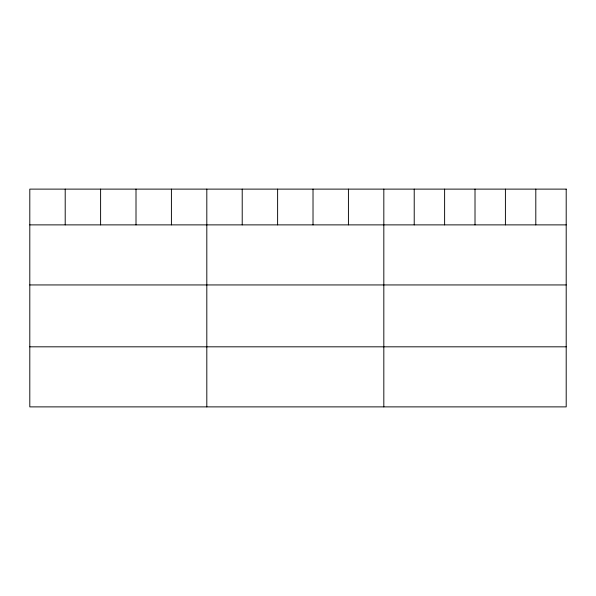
<?xml version="1.0" encoding="UTF-8"?>
<svg xmlns="http://www.w3.org/2000/svg" width="596" height="596" viewBox="0 0 596 596"><rect width="100%" height="100%" fill="white"/><g stroke="black" fill="none" stroke-linecap="round" stroke-linejoin="round"><path stroke-width="0.89" d="M29.8 224.878L566.2 224.878M29.8 284.94L566.2 284.94M29.8 346.82L566.2 346.82M535.804 189.118L535.804 224.878M505.408 189.118L505.408 224.878M475.012 189.118L475.012 224.878M444.616 189.118L444.616 224.878M414.22 189.118L414.22 224.878M383.824 189.118L383.824 406.882M348.422 189.118L348.422 224.878M313.019 189.118L313.019 224.878M277.617 189.118L277.617 224.878M242.214 189.118L242.214 224.878M206.812 189.118L206.812 406.882M171.41 189.118L171.41 224.878M136.007 189.118L136.007 224.878M100.605 189.118L100.605 224.878M65.202 189.118L65.202 224.878M566.2 189.118L29.8 189.118L29.8 406.882L566.2 406.882L566.2 189.118"/></g></svg>
